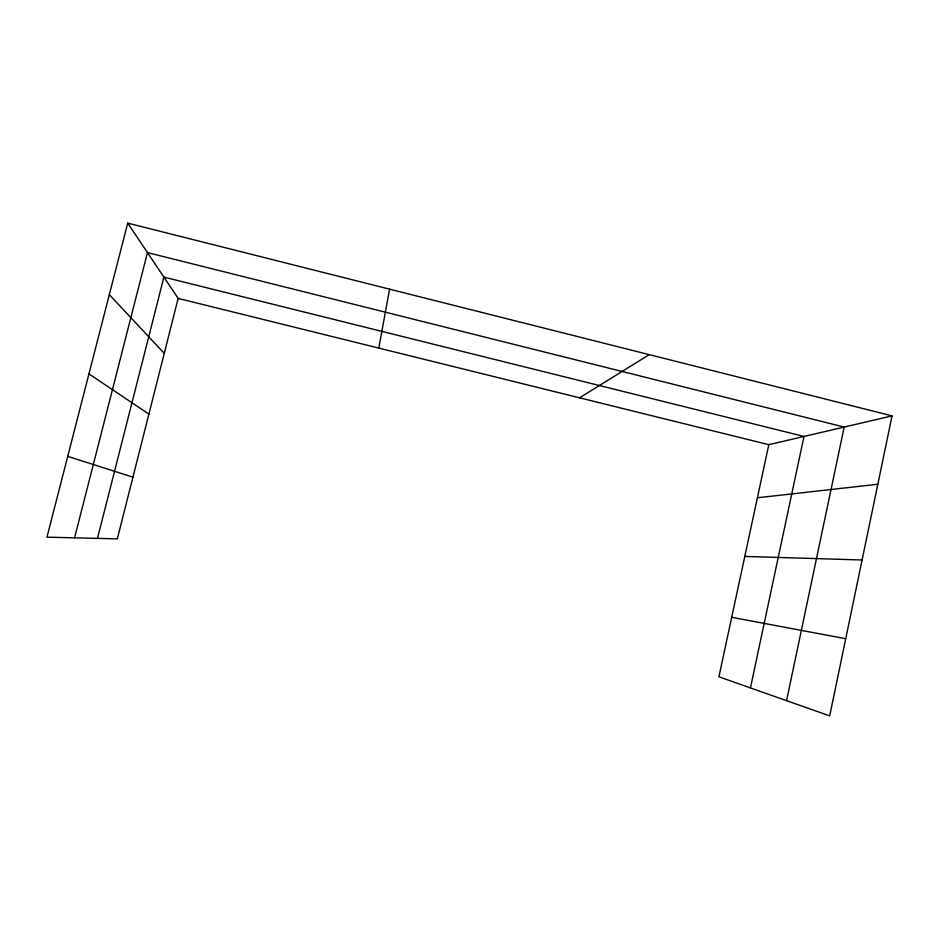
<?xml version="1.0" encoding="UTF-8"?>
<svg xmlns="http://www.w3.org/2000/svg" width="939" height="939" viewBox="0 0 939 939"><rect width="100%" height="100%" fill="white"/><g stroke="black" fill="none" stroke-linecap="round" stroke-linejoin="round"><path stroke-width="1.41" d="M378.804 348.087L389.579 289.165M892.05 415.871L829.689 715.87L718.91 676.808L768.818 444.687L892.05 415.871L127.727 223.13L46.95 537.167L117.34 538.857L178.164 298.402L127.727 223.13M786.553 700.658L844.184 427.069L147.47 252.603L74.58 537.836M750.449 687.923L803.995 436.459L163.902 277.111L97.492 538.376M579.539 397.807L649.272 354.649M757.409 497.764L877.836 484.266M744.791 556.428L862.096 559.984M731.704 617.299L845.722 638.72M178.164 298.402L768.818 444.687M67.737 456.354L132.939 477.176M88.947 373.91L148.89 414.111M109.323 294.67L164.255 353.357"/></g></svg>
